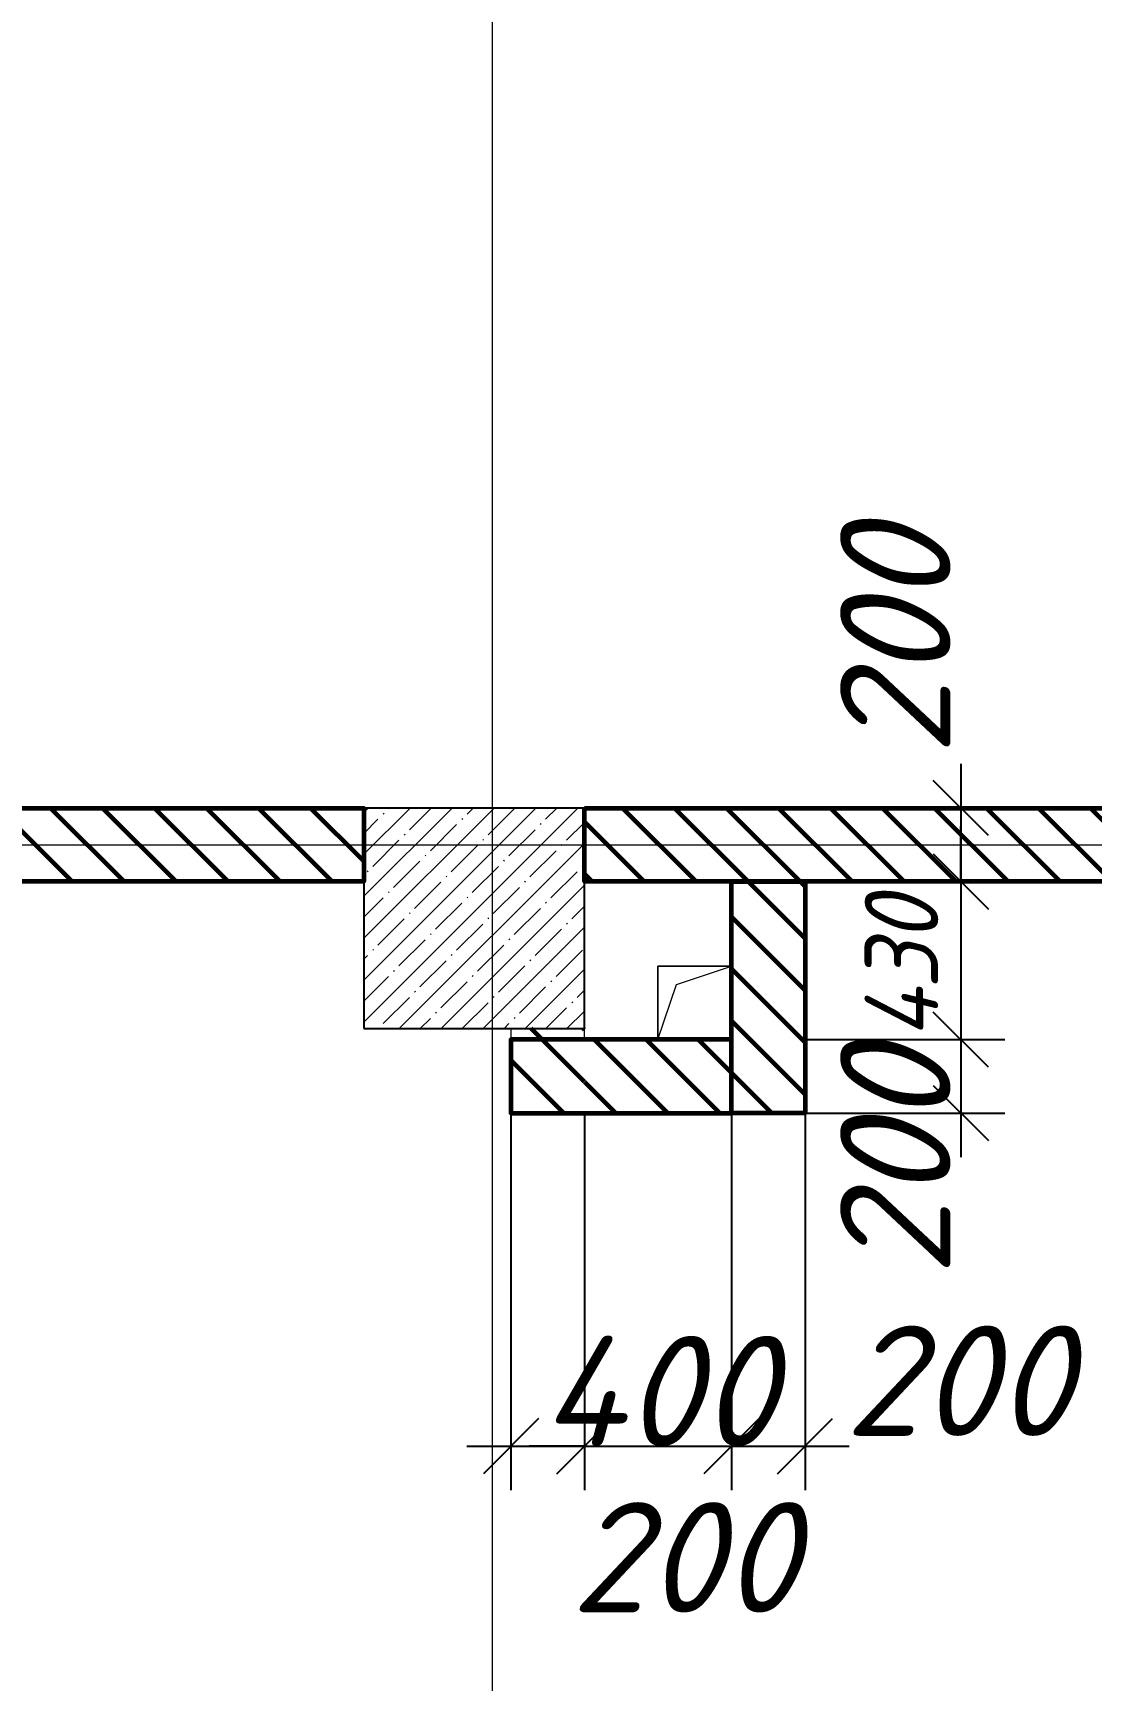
# Model space of a CAD drawing. Header units: millimetres. Extents: x 12986 to 523328, y -9759 to 30092.
# Drawn here: x 245857 to 248735, y 2762 to 7243 of the extents above; entities that cross this region are included whole.
import ezdxf

# ---------------------------------------------------------------- set-up
doc = ezdxf.new("R2010")
doc.units = ezdxf.units.MM
for name, color, linetype, lineweight in [('5) Блок ячеистый', 160, 'Continuous', 60), ('A-ANNO-DIMS', 7, 'Continuous', 9), ('A-FLOR', 7, 'Continuous', 9), ('A-GENM', 7, 'Continuous', 9), ('A-WALL-FNSH-2', 7, 'Continuous', 5), ('S-COLS-1', 7, 'Continuous', 5), ('S-COLS-2', 7, 'Continuous', 25), ('Оси-1', 7, 'Continuous', 20)]:
    doc.layers.add(name, color=color, linetype=linetype, lineweight=lineweight)
doc.styles.add('ISOCPEUR_I_2', font='isocpeui.ttf', dxfattribs={"height": 300})
doc.styles.add('ISOCPEUR_I_3', font='isocpeui.ttf', dxfattribs={"width": 0.9, "height": 200})
doc.dimstyles.new('ISO-2_0_0_9К_СРЕДНИЙ', dxfattribs={"dimscale": 304.8, "dimtxt": 199.196235, "dimasz": 0.492126, "dimexe": 0.393701, "dimexo": 0, "dimgap": 0, "dimtad": 1, "dimdec": 0, "dimzin": 0, "dimdsep": 46, "dimtxsty": 'ISOCPEUR_I_2', "dimblk1": 'OBLIQUE', "dimblk2": 'OBLIQUE', "dimsah": 1, "dimcen": 0.09, "dimdle": 0.393701, "dimazin": 0, "dimtfac": 1, "dimtdec": 4, "dimtix": 1, "dimtmove": 2, "dimatfit": 3, "dimfxl": 1, "dimtvp": 1, "dimtolj": 1, "dimtzin": 0, "dimarcsym": 2})
doc.dimstyles.new('ISO-2_0_0_9К_СРЕДНИЙ_1', dxfattribs={"dimscale": 304.8, "dimtxt": 199.196235, "dimasz": 0.492126, "dimexe": 0.393701, "dimexo": 0, "dimgap": 0, "dimtad": 1, "dimdec": 0, "dimzin": 0, "dimdsep": 46, "dimtxsty": 'ISOCPEUR_I_3', "dimblk1": 'OBLIQUE', "dimblk2": 'OBLIQUE', "dimsah": 1, "dimcen": 0.09, "dimdle": 0.393701, "dimazin": 0, "dimtfac": 1, "dimtdec": 4, "dimtix": 1, "dimtmove": 2, "dimatfit": 3, "dimfxl": 1, "dimtvp": 1, "dimtolj": 1, "dimtzin": 0, "dimarcsym": 2})
doc.dimstyles.new('ISO-2_0_0_9К_СРЕДНИЙ_2', dxfattribs={"dimscale": 304.8, "dimtxt": 199.196235, "dimasz": 0.492126, "dimexe": 0.393701, "dimexo": 0, "dimgap": 0, "dimtad": 1, "dimdec": 0, "dimzin": 0, "dimdsep": 46, "dimtxsty": 'ISOCPEUR_I_2', "dimblk1": 'OBLIQUE', "dimblk2": 'OBLIQUE', "dimsah": 1, "dimcen": 0.09, "dimdle": 0.393701, "dimazin": 0, "dimtfac": 1, "dimtdec": 4, "dimtix": 1, "dimtmove": 0, "dimatfit": 3, "dimfxl": 1, "dimtvp": 1, "dimtolj": 1, "dimtzin": 0, "dimarcsym": 2})
pattern_1 = [(135, (239096.85, -2765.93), (-70.7107, -70.7107), [])]

# ---------------------------------------------------------------- blocks, each defined once
blk = doc.blocks.new('AR_Отверстие прямоугольное _в плите_ - AR_Отверстие прямоугольное _в плите_-24428611-АР1_1_Кладочный план 2 этажа')
at = {"layer": 'A-GENM'}
for p, q in [((100, 100), (-100, 100)), ((-100, 100), (-100, -100)), ((-50, 50), (100, 100)), ((-100, -100), (-50, 50))]:
    blk.add_line(p, q, dxfattribs=at)
blk = doc.blocks.new('_Oblique')
at = {"color": 0, "linetype": 'ByBlock', "lineweight": -2}
blk.add_line((-0.5, -0.5), (0.5, 0.5), dxfattribs=at)
blk = doc.blocks.new('*D2206')
at = {"layer": 'A-ANNO-DIMS', "color": 0, "lineweight": -2, "transparency": 16777216}
for p, q in [((247156.9, 4304.1), (247156.9, 3277.9)), ((247356.9, 4301), (247356.9, 3277.9)), ((247036.9, 3397.9), (247476.9, 3397.9))]:
    blk.add_line(p, q, dxfattribs=at)
at = {"layer": 'Defpoints', "color": 0, "transparency": 16777216}
for p in [(247156.9, 4304.1), (247356.9, 4301), (247356.9, 3397.9)]:
    blk.add_point(p, dxfattribs=at)
at = {"layer": 'A-ANNO-DIMS', "color": 0, "lineweight": -2, "transparency": 16777216, "xscale": 150, "yscale": 150, "zscale": 150, "rotation": 180}
blk.add_blockref('_Oblique', (247156.9, 3397.9), dxfattribs=at)
at = {"layer": 'A-ANNO-DIMS', "color": 0, "lineweight": -2, "transparency": 16777216, "xscale": 150, "yscale": 150, "zscale": 150}
blk.add_blockref('_Oblique', (247356.9, 3397.9), dxfattribs=at)
at = {"layer": 'A-ANNO-DIMS', "color": 0, "transparency": 16777216, "insert": (247319.3, 3245.6), "char_height": 300, "width": 455.087, "attachment_point": 1, "line_spacing_factor": 1.149209, "style": 'ISOCPEUR_I_2'}
blk.add_mtext('\\A1;200', dxfattribs=at)
blk = doc.blocks.new('*D2207')
at = {"layer": 'A-ANNO-DIMS', "color": 0, "lineweight": -2, "transparency": 16777216}
for p, q in [((247356.9, 4301), (247356.9, 3277.9)), ((247756.9, 4301), (247756.9, 3277.9)), ((247356.9, 3397.9), (247206.9, 3397.9)), ((247356.9, 3397.9), (247756.9, 3397.9)), ((247756.9, 3397.9), (247906.9, 3397.9))]:
    blk.add_line(p, q, dxfattribs=at)
at = {"layer": 'Defpoints', "color": 0, "transparency": 16777216}
for p in [(247356.9, 4301), (247756.9, 4301), (247756.9, 3397.9)]:
    blk.add_point(p, dxfattribs=at)
at = {"layer": 'A-ANNO-DIMS', "color": 0, "lineweight": -2, "transparency": 16777216, "xscale": 150, "yscale": 150, "zscale": 150}
blk.add_blockref('_Oblique', (247356.9, 3397.9), dxfattribs=at)
at = {"layer": 'A-ANNO-DIMS', "color": 0, "lineweight": -2, "transparency": 16777216, "xscale": 150, "yscale": 150, "zscale": 150, "rotation": 180}
blk.add_blockref('_Oblique', (247756.9, 3397.9), dxfattribs=at)
at = {"layer": 'A-ANNO-DIMS', "color": 0, "transparency": 16777216, "insert": (247556.9, 3547.9), "char_height": 300, "width": 473.474, "attachment_point": 5, "style": 'ISOCPEUR_I_2'}
blk.add_mtext('\\A1;400', dxfattribs=at)
blk = doc.blocks.new('*D2208')
at = {"layer": 'A-ANNO-DIMS', "color": 0, "lineweight": -2, "transparency": 16777216}
for p, q in [((247956.9, 4304.1), (247956.9, 3277.9)), ((247756.9, 4301), (247756.9, 3277.9)), ((247636.9, 3397.9), (248076.9, 3397.9))]:
    blk.add_line(p, q, dxfattribs=at)
at = {"layer": 'Defpoints', "color": 0, "transparency": 16777216}
for p in [(247956.9, 4304.1), (247756.9, 4301), (247956.9, 3397.9)]:
    blk.add_point(p, dxfattribs=at)
at = {"layer": 'A-ANNO-DIMS', "color": 0, "lineweight": -2, "transparency": 16777216, "xscale": 150, "yscale": 150, "zscale": 150, "rotation": 180}
blk.add_blockref('_Oblique', (247756.9, 3397.9), dxfattribs=at)
at = {"layer": 'A-ANNO-DIMS', "color": 0, "lineweight": -2, "transparency": 16777216, "xscale": 150, "yscale": 150, "zscale": 150}
blk.add_blockref('_Oblique', (247956.9, 3397.9), dxfattribs=at)
at = {"layer": 'A-ANNO-DIMS', "color": 0, "transparency": 16777216, "insert": (248064.1, 3725.9), "char_height": 300, "width": 455.087, "attachment_point": 1, "line_spacing_factor": 1.149209, "style": 'ISOCPEUR_I_2'}
blk.add_mtext('\\A1;200', dxfattribs=at)
blk = doc.blocks.new('*D2211')
at = {"layer": 'A-ANNO-DIMS', "color": 0, "lineweight": -2, "transparency": 16777216}
for p, q in [((248380.4, 5254.1), (248380.4, 4814.1)), ((248486.4, 5134.1), (248260.4, 5134.1)), ((248486.4, 4934.1), (248260.4, 4934.1))]:
    blk.add_line(p, q, dxfattribs=at)
at = {"layer": 'Defpoints', "color": 0, "transparency": 16777216}
for p in [(248486.4, 5134.1), (248380.4, 4934.1), (248486.4, 4934.1)]:
    blk.add_point(p, dxfattribs=at)
at = {"layer": 'A-ANNO-DIMS', "color": 0, "lineweight": -2, "transparency": 16777216, "xscale": 150, "yscale": 150, "zscale": 150}
for p, rotation in [((248380.4, 5134.1), 90), ((248380.4, 4934.1), 270)]:
    blk.add_blockref('_Oblique', p, dxfattribs=dict(at, rotation=rotation))
at = {"layer": 'A-ANNO-DIMS', "color": 0, "transparency": 16777216, "insert": (248052.4, 5276.9), "char_height": 300, "width": 455.087, "attachment_point": 1, "rotation": 90, "line_spacing_factor": 1.149209, "style": 'ISOCPEUR_I_2'}
blk.add_mtext('\\A1;200', dxfattribs=at)
blk = doc.blocks.new('*D2212')
at = {"layer": 'A-ANNO-DIMS', "color": 0, "lineweight": -2, "transparency": 16777216}
for p, q in [((248380.4, 4934.1), (248380.4, 5084.1)), ((248486.4, 4934.1), (248260.4, 4934.1)), ((248380.4, 4934.1), (248380.4, 4504.1)), ((247959.9, 4504.1), (248500.4, 4504.1)), ((248380.4, 4504.1), (248380.4, 4354.1))]:
    blk.add_line(p, q, dxfattribs=at)
at = {"layer": 'Defpoints', "color": 0, "transparency": 16777216}
for p in [(248486.4, 4934.1), (247959.9, 4504.1), (248380.4, 4504.1)]:
    blk.add_point(p, dxfattribs=at)
at = {"layer": 'A-ANNO-DIMS', "color": 0, "lineweight": -2, "transparency": 16777216, "xscale": 150, "yscale": 150, "zscale": 150}
for p, rotation in [((248380.4, 4934.1), 270), ((248380.4, 4504.1), 90)]:
    blk.add_blockref('_Oblique', p, dxfattribs=dict(at, rotation=rotation))
at = {"layer": 'A-ANNO-DIMS', "color": 0, "transparency": 16777216, "insert": (248119.1, 4506.8), "char_height": 200, "width": 473.474, "attachment_point": 1, "rotation": 90, "line_spacing_factor": 1.149209, "style": 'ISOCPEUR_I_3'}
blk.add_mtext('\\A1;430', dxfattribs=at)
blk = doc.blocks.new('*D2213')
at = {"layer": 'A-ANNO-DIMS', "color": 0, "lineweight": -2, "transparency": 16777216}
for p, q in [((248380.4, 4624.1), (248380.4, 4184.1)), ((247959.9, 4504.1), (248500.4, 4504.1)), ((247956.9, 4304.1), (248500.4, 4304.1))]:
    blk.add_line(p, q, dxfattribs=at)
at = {"layer": 'Defpoints', "color": 0, "transparency": 16777216}
for p in [(247959.9, 4504.1), (247956.9, 4304.1), (248380.4, 4304.1)]:
    blk.add_point(p, dxfattribs=at)
at = {"layer": 'A-ANNO-DIMS', "color": 0, "lineweight": -2, "transparency": 16777216, "xscale": 150, "yscale": 150, "zscale": 150}
for p, rotation in [((248380.4, 4504.1), 90), ((248380.4, 4304.1), 270)]:
    blk.add_blockref('_Oblique', p, dxfattribs=dict(at, rotation=rotation))
at = {"layer": 'A-ANNO-DIMS', "color": 0, "transparency": 16777216, "insert": (248052.4, 3860.7), "char_height": 300, "width": 455.087, "attachment_point": 1, "rotation": 90, "line_spacing_factor": 1.149209, "style": 'ISOCPEUR_I_2'}
blk.add_mtext('\\A1;200', dxfattribs=at)

msp = doc.modelspace()

# ---------------------------------------------------------------- hatches: boundary and pattern name
at = {"layer": '5) Блок ячеистый'}
h = msp.add_hatch(dxfattribs=at)
h.set_pattern_fill('FP_22', color=256, style=0, pattern_type=2)
h.set_pattern_definition(pattern_1)
h.paths.add_polyline_path([(246756.85079, 4934.06731), (246756.85079, 5134.06731), (244876.85081, 5134.06731), (244876.85081, 4934.06731), (246658.56956, 4934.06731)], flags=0)
h.paths.add_polyline_path([(242826.85079, 4934.06731), (243226.85081, 4934.06731), (243226.85081, 5134.06731), (242826.85079, 5134.06731), (242826.85079, 5003.06731)], flags=0)
h = msp.add_hatch(dxfattribs=at)
h.set_pattern_fill('FP_22', color=256, style=0, pattern_type=2)
h.set_pattern_definition(pattern_1)
h.paths.add_polyline_path([(250612.22865, 4934.06731), (251256.85078, 4934.06731), (251256.85078, 5134.06731), (250612.22865, 5134.06731)], flags=0)
h.paths.add_polyline_path([(247956.85078, 4934.06731), (249656.8508, 4934.06731), (249656.8508, 5134.06731), (247356.85078, 5134.06731), (247356.85078, 4934.06731), (247756.85078, 4934.06731)], flags=0)
h = msp.add_hatch(dxfattribs=at)
h.set_pattern_fill('FP_22', color=256, style=0, pattern_type=2)
h.set_pattern_definition(pattern_1)
h.paths.add_polyline_path([(247956.85078, 4304.06731), (247956.85078, 4934.06731), (247756.85078, 4934.06731), (247756.85078, 4304.06731)], flags=0)
h = msp.add_hatch(dxfattribs=at)
h.set_pattern_fill('FP_22', color=256, style=0, pattern_type=2)
h.set_pattern_definition(pattern_1)
h.paths.add_polyline_path([(247356.85078, 4304.06731), (247356.85078, 4534.06731), (247156.85078, 4534.06731), (247156.85078, 4304.06731)], flags=0)
h = msp.add_hatch(dxfattribs=at)
h.set_pattern_fill('FP_22', color=256, style=0, pattern_type=2)
h.set_pattern_definition(pattern_1)
h.paths.add_polyline_path([(247356.85078, 4304.06731), (247756.85078, 4304.06731), (247756.85078, 4504.06731), (247356.85078, 4504.06731)], flags=0)
at = {"layer": 'S-COLS-1'}
h = msp.add_hatch(dxfattribs=at)
h.set_pattern_fill('FP_7', color=256, style=0, pattern_type=2)
h.set_pattern_definition([(45, (239096.85, -2765.93), (-57.0246, 57.0246), []), (45, (239153.876, -2765.93), (-57.0246, 57.0246), [100.806, -20.161, 3.353, -16.808])])
h.paths.add_polyline_path([(246756.85078, 4534.06731), (247356.85078, 4534.06731), (247356.85078, 5134.06731), (246756.85078, 5134.06731)], flags=0)

# ---------------------------------------------------------------- linework, layer by layer
at = {"layer": '5) Блок ячеистый'}
for points in [[(244876.85081, 5134.06731), (246756.85079, 5134.06731), (246756.85079, 4934.06731), (244876.85081, 4934.06731)], [(247356.85078, 5134.06731), (249756.85078, 5134.06731), (249756.85078, 4934.06731), (247356.85078, 4934.06731)], [(247756.85078, 4934.06731), (247956.85078, 4934.06731), (247956.85078, 4304.06731), (247756.85078, 4304.06731)], [(247756.85078, 4504.06731), (247156.85078, 4504.06731), (247156.85078, 4304.06731), (247756.85078, 4304.06731)]]:
    msp.add_lwpolyline(points, close=True, dxfattribs=at)
at = {"layer": 'A-FLOR'}
for p, q in [((247556.85078, 4704.06731), (247756.85078, 4704.06731)), ((247556.85078, 4504.06731), (247556.85078, 4704.06731))]:
    msp.add_line(p, q, dxfattribs=at)
at = {"layer": 'A-WALL-FNSH-2'}
for p, q in [((246756.85079, 5134.06731), (244945.85081, 5134.06731)), ((246756.85079, 4934.06731), (246756.85079, 5134.06731)), ((247356.85078, 4934.06731), (247356.85078, 5134.06731)), ((247356.85078, 5134.06731), (249756.85078, 5134.06731)), ((244945.85081, 4934.06731), (246756.85079, 4934.06731)), ((247356.85078, 4934.06731), (247756.85078, 4934.06731)), ((247756.85078, 4934.06731), (247756.85078, 4504.06731)), ((247956.85078, 4304.06731), (247956.85078, 4934.06731)), ((247956.85078, 4934.06731), (249756.85078, 4934.06731)), ((247356.85078, 4534.06731), (247156.85078, 4534.06731)), ((247156.85078, 4534.06731), (247156.85078, 4304.06731)), ((247356.85078, 4504.06731), (247356.85078, 4534.06731)), ((247756.85078, 4504.06731), (247356.85078, 4504.06731)), ((247156.85078, 4304.06731), (247956.85078, 4304.06731))]:
    msp.add_line(p, q, dxfattribs=at)
at = {"layer": 'S-COLS-2'}
for p, q in [((247356.85078, 5134.06731), (246756.85078, 5134.06731)), ((246756.85078, 5134.06731), (246756.85078, 4534.06731)), ((247356.85078, 4534.06731), (247356.85078, 5134.06731)), ((246756.85078, 4534.06731), (247356.85078, 4534.06731))]:
    msp.add_line(p, q, dxfattribs=at)
at = {"layer": 'Оси-1'}
for p, q in [((247106.85078, -6915.9327), (247106.85078, 25871.01046)), ((234936.85079, 5034.0673), (365048.47884, 5034.0673))]:
    msp.add_line(p, q, dxfattribs=at)

# ---------------------------------------------------------------- block references
at = {"layer": 'A-GENM'}
msp.add_blockref('AR_Отверстие прямоугольное _в плите_ - AR_Отверстие прямоугольное _в плите_-24428611-АР1_1_Кладочный план 2 этажа', (247656.85078, 4604.06731), dxfattribs=at)

# ---------------------------------------------------------------- dimensions: what is measured, and where the dimension line sits
at = {"layer": 'A-ANNO-DIMS'}
for base, p1, p2, dimstyle, override, picture, middle in [((248380.38062, 4934.06731), (248486.44664, 5134.06731), (248486.44664, 4934.06731), 'ISO-2_0_0_9К_СРЕДНИЙ', {"dimpost": '<>', "dimfxl": 200}, '*D2211', (248252.42281, 5504.47192)), ((248380.38062, 4504.06731), (248486.44664, 4934.06731), (247959.89878, 4504.06731), 'ISO-2_0_0_9К_СРЕДНИЙ_1', {"dimpost": '<>', "dimfxl": 679.818101}, '*D2212', (248252.42281, 4743.50184)), ((248380.38062, 4304.06731), (247959.89878, 4504.06731), (247956.85078, 4304.06731), 'ISO-2_0_0_9К_СРЕДНИЙ', {"dimpost": '<>', "dimfxl": 200.023224}, '*D2213', (248252.42281, 4088.19576))]:
    dim = msp.add_linear_dim(base=base, p1=p1, p2=p2, angle=90, dimstyle=dimstyle, override=override, dxfattribs=at)
    dim.commit()
    dim.dimension.update_dxf_attribs({"geometry": picture, "text_midpoint": middle, "dimtype": 160, "text_rotation": 90})
for base, p1, p2, picture, middle in [((247356.85078, 3397.92858), (247156.85078, 4304.06731), (247356.85078, 4301.01931), '*D2206', (247546.8502, 3045.59748)), ((247956.85078, 3397.92858), (247756.85078, 4301.01931), (247956.85078, 4304.06731), '*D2208', (248291.59595, 3525.8864))]:
    dim = msp.add_linear_dim(base=base, p1=p1, p2=p2, dimstyle='ISO-2_0_0_9К_СРЕДНИЙ', override={"dimpost": '<>', "dimfxl": 200.023224}, dxfattribs=at)
    dim.commit()
    dim.dimension.update_dxf_attribs({"geometry": picture, "text_midpoint": middle, "dimtype": 160})
dim = msp.add_linear_dim(base=(247756.85078, 3397.92858), p1=(247356.85078, 4301.01931), p2=(247756.85078, 4301.01931), dimstyle='ISO-2_0_0_9К_СРЕДНИЙ_2', override={"dimpost": '<>', "dimfxl": 400}, dxfattribs=at)
dim.commit()
dim.dimension.update_dxf_attribs({"geometry": '*D2207', "text_midpoint": (247556.85078, 3547.92858)})

doc.saveas('drawing.dxf')
